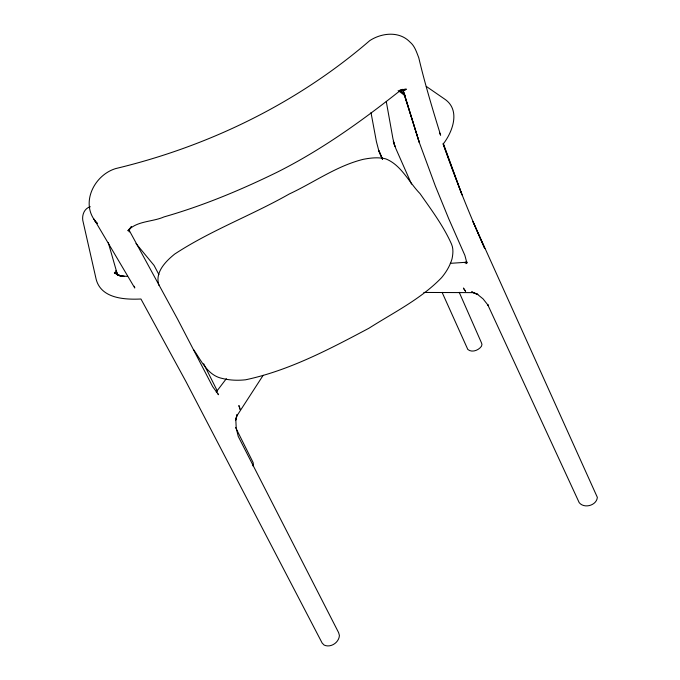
<?xml version="1.0" encoding="UTF-8"?>
<svg xmlns="http://www.w3.org/2000/svg" width="680" height="680" viewBox="0 0 680 680"><rect width="100%" height="100%" fill="white"/><g stroke="black" fill="none" stroke-linecap="round" stroke-linejoin="round"><path stroke-width="1.02" d="M129.455 229.024L129.285 231.948L128.869 230.052M235.526 420.435L237.107 414.502L235.858 420.835L236.249 428.23L238.229 436.364L338.615 632.638L339.413 635.452C339.074 642.506 330.701 648.125 324.148 645.082L322.159 643.059L186.201 382.024L140.947 299.004C124.72 299.761 101.278 298.622 96.186 279.412L82.781 220.328C81.931 214.778 84.456 208.233 90.329 206.762M235.73 419.688L236.666 416.211L263.168 375.3M252.858 465.868L253.402 464.414L253.121 462.519L235.526 427.363M466.829 261.911L465.995 263.678L466.998 262.378M128.8 230.63L131.401 226.652L127.874 230.699C136.893 220.728 152.422 222.062 164.058 216.894C203.073 205.743 240.55 190.102 276.964 172.304C321.64 149.915 362.227 120.725 401.217 89.785L406.402 89.207L401.072 89.701L405.161 90.236L402.339 89.488L402.755 89.888M226.363 378.666L216.197 392.02M466.488 262.029L464.465 262.642L466.123 262.267L450.313 263.339M423.835 292.451L472.881 292.629L477.87 294.431L471.623 291.83L477.479 294.355L483.089 298.902L488.121 305.295L487.637 304.487L579.198 502.639C584.205 508.938 596.64 505.504 597.354 497.377L472.974 221.595L484.781 248.565C469.498 214.319 455.515 179.477 443.19 144.049L443.3 143.361L462.052 194.922L443.19 144.049C452.829 131.589 460.81 109.829 444.482 98.966L426.284 86.411M127.559 276.377L119.807 275.978L124.491 276.428L118.583 275.213L114.35 272.892L122.043 276.462M121.89 276.403L118.218 275.069L115.107 272.127L117.819 274.983L115.931 270.666L117.513 275.255M398.149 90.542L404.923 95.599M405.229 95.752L399.976 90.066L405.152 95.353M136 243.525L154.079 265.438L158.916 274.635M217.405 393.184L218.56 394.731L212.687 386.656L177.429 318.835L128.928 229.84M193.588 349.63C201.331 360.672 207.578 375.445 222.283 378.445C229.908 380.358 237.813 380.63 245.607 379.788C289.28 370.506 329.673 349.07 368.883 328.262C393.677 312.477 421.013 299.013 441.592 277.644C446.216 272.111 449.981 265.854 452.021 258.901C453.016 254.048 453.577 248.752 451.503 244.095C443.462 225.981 431.358 209.788 420.002 193.596C408.825 182.18 401.276 164.917 385.696 158.856C378.267 157.029 370.608 157.896 363.205 159.341C336.566 165.954 313.888 182.512 289.272 193.987C251.796 215.288 210.724 230.393 174.683 254.074C165.571 261.409 154.403 272.705 159.06 285.481M439.492 132.982L440.631 135.209C432.709 109.573 424.915 83.844 418.761 57.723C416.508 52.08 414.817 46.002 409.912 41.981C399.211 30.898 381.709 32.793 369.716 40.655C297.211 103.249 208.76 146.293 115.812 168.546C93.338 175.279 79.416 205.062 97.384 223.456L95.004 221.178L94.002 219.121L134.768 288.005L134.351 286.246M203.694 363.757L217.464 391.272M382.398 159.112L379.015 151.546L376.405 141.584L370.991 112.566M442.111 292.383L467.806 349.452C471.954 352.988 478.677 350.293 481.491 346.222L481.967 344.352L481.397 342.669L459.221 292.306M411.502 184.059L395.751 148.359L393.312 141.321L394.927 146.557L392.929 138.635L386.3 101.66M402.483 89.292L419.212 142.231L435.336 185.98L448.783 218.858L464.882 255.382L466.947 263.143M108.29 242.641L117.572 275.06M465.604 291.38L463.454 288.184L465.604 291.38M382.508 159.112L378.828 150.594L382.449 159.094M239.615 407.388L238.875 405.543L239.989 409.343L239.615 407.388M419.212 142.231L403.096 90.134L419.212 142.231"/></g></svg>
